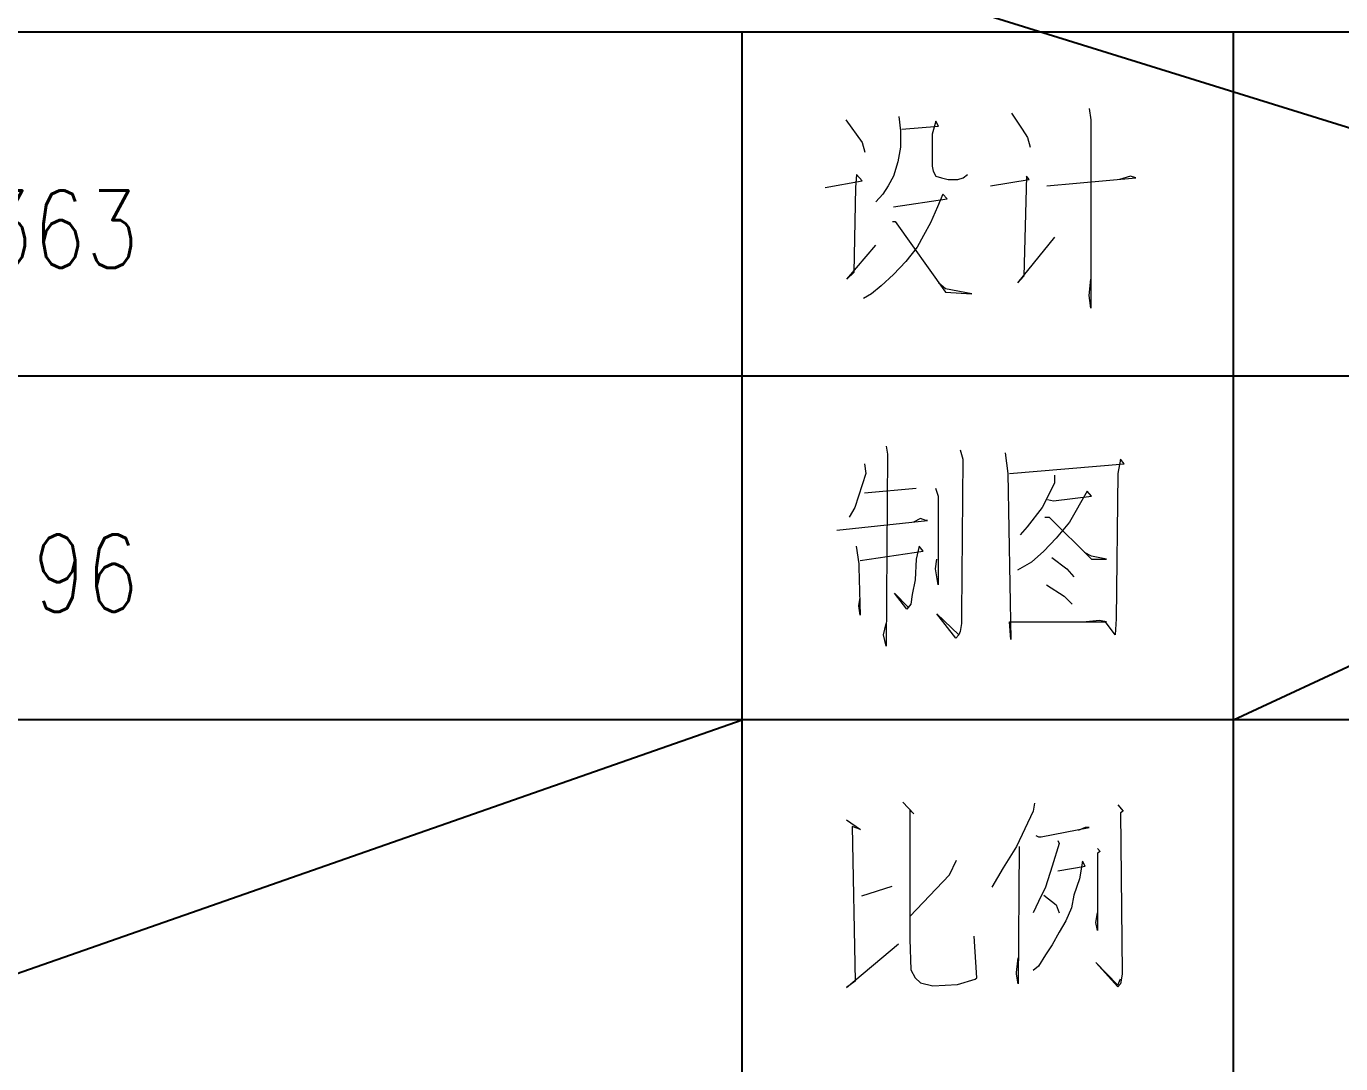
# Model space of a CAD drawing. Extents: x -93062 to 326984, y -142534 to 91021.
# Drawn here: x 108261 to 110935, y -53139 to -51028 of the extents above; entities that cross this region are included whole.
import ezdxf
from ezdxf.enums import TextEntityAlignment as Align

# ---------------------------------------------------------------- set-up
doc = ezdxf.new("R2010")
doc.units = 0
doc.header["$LTSCALE"] = 1000
doc.header["$MEASUREMENT"] = 0
doc.layers.get('0').update_dxf_attribs({"color": 8})
doc.layers.add('-人员定位', color=6, linetype='Continuous')
doc.styles.add('HZTXT', font='geditxt.shx', dxfattribs={"width": 0.8, "bigfont": 'hztxt1.shx'})
doc.styles.get("Standard").update_dxf_attribs({"font": 'gbenor.shx', "bigfont": 'gbcbig.shx'})
doc.styles.add('TK', font='GEDITXT.SHX', dxfattribs={"width": 0.85, "height": 3.5, "bigfont": 'DXT.SHX'})

# ---------------------------------------------------------------- blocks, each defined once
blk = doc.blocks.new('GEDI_TQ_2012')
at = {"color": 2}
for p, q in [((0, 28), (-180, 28)), ((-135, 0), (-135, 28)), ((-125, 0), (-125, 28)), ((-90, 21), (-180, 21)), ((0, 14), (-170, 14))]:
    blk.add_line(p, q, dxfattribs=at)
at = {"color": 7, "lineweight": 0}
for points in [[(-132.893, 26.218), (-132.556, 25.755), (-132.501, 25.559)], [(-131.811, 26.28), (-131.78, 25.99), (-131.78, 25.661), (-131.835, 25.363), (-131.921, 25.065), (-132.031, 24.869), (-132.14, 24.704), (-132.282, 24.547)], [(-129.521, 26.351), (-129.302, 26.022), (-129.192, 25.857), (-129.137, 25.661)], [(-127.937, 26.445), (-127.906, 26.218), (-127.906, 22.383), (-127.937, 22.642), (-127.906, 22.971)], [(-131.748, 26.022), (-131.003, 26.084), (-131.058, 26.186), (-131.137, 25.92), (-131.137, 25.692), (-131.137, 25.496), (-131.137, 25.269), (-131.113, 25.167), (-131.058, 25.065), (-130.941, 25.033), (-130.807, 25.002), (-130.611, 25.002), (-130.501, 25.033), (-130.415, 25.104)], [(-133.309, 24.837), (-132.556, 24.971), (-132.674, 25.104), (-132.697, 24.837), (-132.729, 23.104), (-132.87, 22.971), (-132.282, 23.661)], [(-129.945, 24.869), (-129.16, 25.002), (-129.215, 25.065), (-129.27, 23.034), (-129.388, 22.9), (-128.635, 23.826)], [(-128.8, 24.869), (-126.988, 25.033), (-127.098, 25.065), (-127.325, 25.002)], [(-131.921, 24.445), (-130.831, 24.61), (-130.917, 24.704), (-131.027, 24.445), (-131.168, 24.116), (-131.309, 23.857), (-131.442, 23.622), (-131.67, 23.332), (-131.921, 23.065), (-132.172, 22.838), (-132.368, 22.673), (-132.532, 22.579)], [(-131.944, 24.147), (-131.889, 24.147), (-130.862, 22.704), (-130.329, 22.673), (-130.862, 22.775), (-131.003, 22.9)], [(-132.071, 19.57), (-132.04, 19.406), (-132.071, 15.5), (-132.126, 15.728), (-132.071, 15.963)], [(-130.566, 19.5), (-130.511, 19.304), (-130.534, 16.159), (-130.534, 15.963), (-130.566, 15.798), (-130.589, 15.728), (-130.652, 15.665), (-131.036, 16.159), (-130.589, 15.728)], [(-129.648, 19.437), (-129.593, 19.013), (-129.53, 15.634), (-129.562, 15.994), (-127.586, 15.994), (-127.727, 16.026), (-128.001, 15.994)], [(-129.562, 19.013), (-127.225, 19.209), (-127.303, 19.304), (-127.358, 19.013), (-127.39, 16.057), (-127.413, 15.728), (-127.609, 15.994)], [(-132.51, 19.209), (-132.487, 19.013), (-132.706, 18.323), (-132.824, 18.127)], [(-128.644, 18.982), (-128.644, 18.817), (-128.895, 18.323), (-129.201, 17.931), (-129.342, 17.767)], [(-132.51, 18.621), (-131.46, 18.715)], [(-131.068, 18.715), (-131.013, 18.551), (-131.013, 16.747), (-131.068, 17.076), (-131.036, 17.273)], [(-128.785, 18.488), (-128.668, 18.457), (-127.892, 18.551), (-127.978, 18.653), (-128.339, 18.025), (-128.613, 17.696), (-128.864, 17.437), (-129.115, 17.21), (-129.397, 17.045)], [(-133.075, 17.861), (-131.232, 18.057), (-131.264, 18.057), (-131.373, 18.096), (-131.515, 18.025)], [(-128.84, 18.127), (-128.754, 18.127), (-127.892, 17.273), (-127.586, 17.273), (-127.892, 17.335), (-128.033, 17.406)], [(-132.683, 17.539), (-132.628, 17.178), (-132.628, 17.108), (-132.597, 16.128), (-132.628, 16.324), (-132.597, 16.488)], [(-132.597, 17.241), (-131.318, 17.437), (-131.397, 17.539), (-131.46, 17.273), (-131.483, 16.849), (-131.538, 16.551), (-131.569, 16.355), (-131.648, 16.253), (-131.899, 16.582), (-131.624, 16.292)], [(-128.699, 17.304), (-128.393, 17.076), (-128.252, 16.912)], [(-128.809, 16.747), (-128.448, 16.52), (-128.284, 16.355)], [(-131.732, 12.325), (-131.504, 12.09), (-131.591, 12.16), (-131.591, 11.47), (-131.591, 10.78), (-131.591, 10.161), (-131.591, 9.698), (-131.591, 9.666), (-131.591, 9.533), (-131.567, 8.914), (-131.481, 8.749), (-131.371, 8.647), (-131.12, 8.584), (-130.618, 8.616), (-130.258, 8.718), (-130.226, 8.749), (-130.281, 9.596)], [(-129.055, 12.306), (-129.079, 12.142), (-129.416, 11.42), (-129.69, 10.989), (-129.918, 10.597)], [(-127.354, 12.267), (-127.244, 12.142), (-127.299, 12.11), (-127.267, 8.856), (-127.267, 8.824), (-127.299, 8.628), (-127.354, 8.566), (-127.801, 9.06), (-127.354, 8.597), (-127.299, 8.73)], [(-132.877, 11.964), (-132.594, 11.768), (-132.759, 11.831), (-132.704, 8.678), (-132.877, 8.553), (-131.818, 9.439)], [(-129.024, 11.648), (-128.969, 11.616), (-128.914, 11.616), (-127.942, 11.812), (-128.02, 11.812), (-128.161, 11.749)], [(-128.577, 11.546), (-128.553, 11.483), (-128.695, 11.02), (-128.828, 10.597), (-128.969, 10.299), (-129.079, 10.071)], [(-129.361, 11.42), (-129.385, 8.628), (-129.416, 8.824), (-129.416, 8.856), (-129.385, 9.154)], [(-127.769, 11.381), (-127.714, 11.318), (-127.769, 11.287), (-127.769, 9.711), (-127.801, 9.875), (-127.769, 10.071)], [(-131.591, 9.996), (-130.783, 10.843), (-130.642, 11.141)], [(-128.577, 10.926), (-128.02, 11.02), (-128.075, 11.122), (-128.138, 10.761), (-128.248, 10.432), (-128.302, 10.173), (-128.412, 9.907), (-128.553, 9.679), (-128.695, 9.42), (-128.828, 9.216), (-128.969, 8.989), (-129.079, 8.895)], [(-132.563, 10.419), (-131.951, 10.615)], [(-128.859, 10.432), (-128.608, 10.236), (-128.553, 10.071)]]:
    blk.add_lwpolyline(points, dxfattribs=at)
blk.add_text('334455', height=0.0001).set_placement((-127.906, 24.95))
blk = doc.blocks.new('A$C1C011119')
blk.add_blockref('GEDI_TQ_2012', (584, 10))
at = {"style": 'TK', "width": 0.85}
for tag, height, p in [('PROJECTNAME', 4.75, (529, 44)), ('PHASE', 4, (571, 44)), ('DRAWINGNAME', 4.75, (539, 31))]:
    blk.add_attdef(tag, text='', height=height, dxfattribs=at).set_placement(p, align=Align.MIDDLE_CENTER)
for tag, p, height in [('APPROVE', (416, 32.75), 3.5), ('DESIGN', (461, 32.75), 3.5), ('REVIEW1', (416, 25.75), 3.5), ('DRAW', (461, 25.75), 3.5), ('DRAWINGNUMBER', (511, 18.5), 4), ('REVIEW2', (416, 18.75), 3.5), ('PROPORTION', (461, 18.75), 3.5), ('CHECK', (416, 11.75), 3.5), ('DATE', (461, 11.75), 3.5), ('VERSION', (577, 11.75), 3.5)]:
    blk.add_attdef(tag, p, '', height=height, dxfattribs=at)
blk = doc.blocks.new('A$C68430A22')
for p, q in [((-12500, 1400), (-11000, 2100)), ((-15500, 700), (-13500, 1400))]:
    blk.add_line(p, q)
at = {"style": 'HZTXT', "width": 0.8}
for s, p in [('2363', (-15159.5, 2320)), ('1196', (-15159.5, 1620))]:
    blk.add_text(s, height=157.5, dxfattribs=at).set_placement(p)
blk = doc.blocks.new('safsafasffasfsd')
at = {"xscale": 100, "yscale": 100, "zscale": 100}
blk.add_blockref('A$C1C011119', (-59400, 0), dxfattribs=at)
blk.add_blockref('A$C68430A22', (-1000, 1000))

msp = doc.modelspace()

# ---------------------------------------------------------------- linework, layer by layer
at = {"layer": '-人员定位'}
msp.add_line((-58696.5, 1567.5), (326984.5, -118471.5), dxfattribs=at)

# ---------------------------------------------------------------- block references
msp.add_blockref('safsafasffasfsd', (124217.5, -54839.5))

doc.saveas('drawing.dxf')
